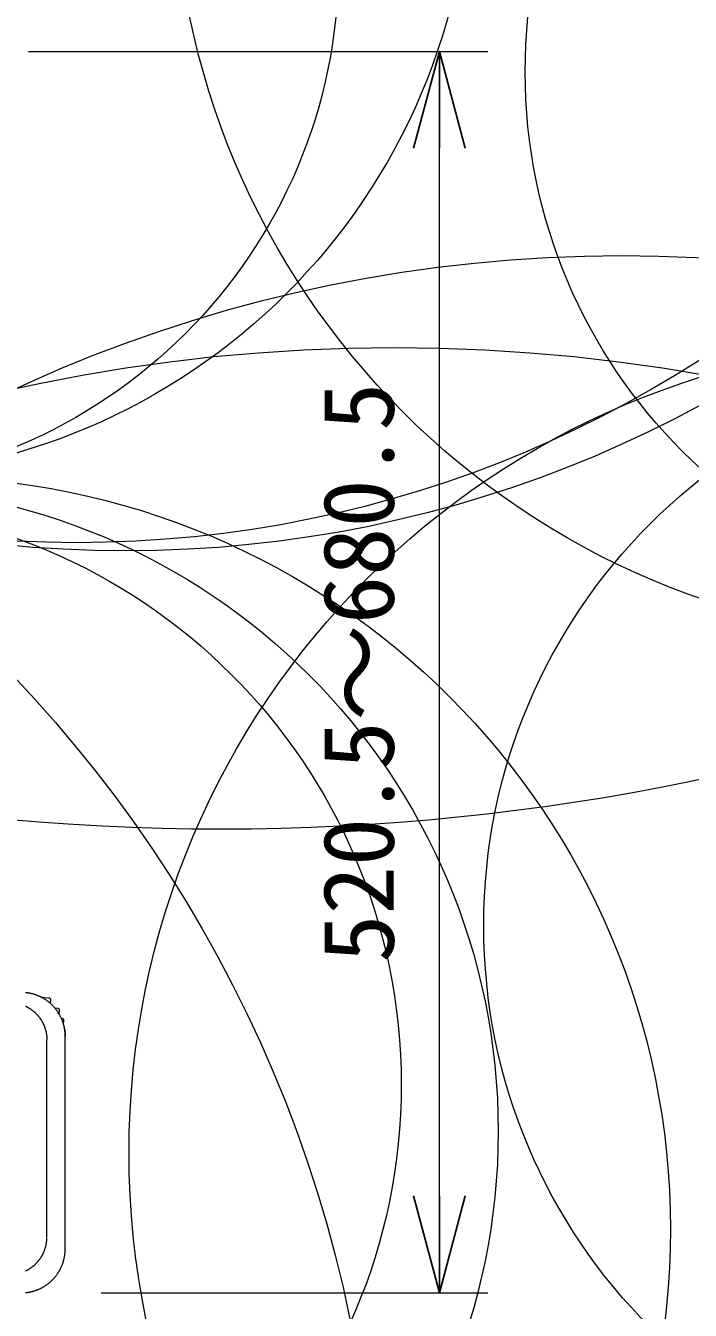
# Model space of a CAD drawing. Units: millimetres, scale not verified. Extents: x -71 to 63, y -56 to 144.
# Drawn here: x -12.58 to 4.56, y 12.08 to 45.22 of the extents above; entities that cross this region are included whole.
import ezdxf
from ezdxf.enums import TextEntityAlignment as Align

# ---------------------------------------------------------------- set-up
doc = ezdxf.new("R2010")
doc.units = ezdxf.units.MM
doc.header["$LTSCALE"] = 0.125
doc.layers.add('0-0_0', color=7, linetype='Continuous')
doc.layers.add('0-4_SUNPO', color=3, linetype='Continuous', lineweight=18)
doc.layers.add('0-5_GAIKEI', color=1, linetype='Continuous', lineweight=18)
doc.styles.add('ＭＳ ゴシック', font='')
doc.styles.get('ＭＳ ゴシック').set_extended_font_data('MS Gothic')

# ---------------------------------------------------------------- blocks, each defined once
blk = doc.blocks.new('_Open30')
at = {"layer": '0-0_0'}
blk.add_line((0, 0), (-1, 0), dxfattribs=at)
blk.add_lwpolyline([(-1, 0.26795), (0, 0), (-1, -0.26795)], dxfattribs=at)
blk = doc.blocks.new('D1')
at = {"layer": '0-4_SUNPO'}
for p, q in [((180.9869, 106.0587), (192.8376, 106.0587)), ((191.5876, 76.5352), (191.5876, 103.5587)), ((182.867, 74.0352), (192.8376, 74.0352))]:
    blk.add_line(p, q, dxfattribs=at)
at = {"layer": '0-4_SUNPO', "xscale": 2.5, "yscale": 2.5}
for p, rotation in [((191.5876, 106.0587), 90), ((191.5876, 74.0352), 270)]:
    blk.add_blockref('_Open30', p, dxfattribs=dict(at, rotation=rotation))
at = {"layer": '0-4_SUNPO', "color": 7, "style": 'ＭＳ ゴシック'}
blk.add_text('520.5～680.5', height=1.833, rotation=90, dxfattribs=at).set_placement((190.9626, 82.5469), align=Align.BOTTOM_LEFT)

msp = doc.modelspace()

# ---------------------------------------------------------------- linework, layer by layer
at = {"layer": '0-5_GAIKEI'}
for p, q in [((-12.1631, 20.1523), (-12.1752, 20.1587)), ((-12.151, 20.1459), (-12.1631, 20.1523)), ((-12.058, 20.0891), (-12.0693, 20.0967)), ((-12.0468, 20.0814), (-12.058, 20.0891)), ((-12.0357, 20.0735), (-12.0468, 20.0814)), ((-11.9457, 20.0024), (-11.9712, 20.0238)), ((-11.5998, 19.4459), (-11.6035, 19.4594)), ((-12.033, 13.9666), (-12.033, 19.0599))]:
    msp.add_line(p, q, dxfattribs=at)
at = {"layer": '0-5_GAIKEI', "color": 7}
msp.add_line((-11.5607, 13.668), (-11.5607, 19.1489), dxfattribs=at)
for points in [[(-12.1752, 20.1587), (-12.1874, 20.1649), (-12.1997, 20.1709), (-12.212, 20.1768), (-12.2245, 20.1825), (-12.237, 20.1881), (-12.2496, 20.1936), (-12.2623, 20.1989), (-12.2751, 20.204), (-12.2879, 20.209), (-12.3009, 20.2139), (-12.3138, 20.2186), (-12.3269, 20.2231), (-12.3401, 20.2275), (-12.3533, 20.2317), (-12.3665, 20.2358), (-12.3799, 20.2397), (-12.3933, 20.2434), (-12.4068, 20.247), (-12.4203, 20.2504), (-12.4339, 20.2536), (-12.4476, 20.2567), (-12.4614, 20.2596), (-12.4752, 20.2624), (-12.489, 20.265), (-12.5029, 20.2674), (-12.5169, 20.2696), (-12.5309, 20.2717), (-12.545, 20.2736), (-12.5592, 20.2753), (-12.5734, 20.2768), (-12.5876, 20.2782)], [(-12.1787, 20.1599), (-11.9847, 20.1432), (-11.9819, 20.1429), (-11.9768, 20.142), (-11.9719, 20.1406), (-11.9672, 20.1388), (-11.9628, 20.1365), (-11.9587, 20.1338), (-11.9549, 20.1307), (-11.9514, 20.1273), (-11.9482, 20.1235), (-11.9454, 20.1195), (-11.9431, 20.1152), (-11.9411, 20.1106), (-11.9396, 20.1059), (-11.9386, 20.101), (-11.9381, 20.0959), (-11.9381, 20.0907), (-11.9383, 20.0885), (-11.9457, 20.0024)], [(-11.8297, 19.8842), (-11.8358, 19.8913), (-11.8447, 19.9016), (-11.8537, 19.9117), (-11.8629, 19.9217), (-11.8722, 19.9316), (-11.8816, 19.9414), (-11.8911, 19.951), (-11.9007, 19.9606), (-11.9104, 19.9701), (-11.9203, 19.9794), (-11.9302, 19.9886), (-11.9403, 19.9977), (-11.9457, 20.0024)], [(-11.8297, 19.8842), (-11.7585, 19.8784), (-11.7582, 19.8783), (-11.757, 19.8782), (-11.7545, 19.8778), (-11.752, 19.8774), (-11.7496, 19.8768), (-11.7472, 19.8761), (-11.7449, 19.8752), (-11.7426, 19.8743), (-11.7403, 19.8733), (-11.7381, 19.8721), (-11.736, 19.8708), (-11.734, 19.8695), (-11.732, 19.868), (-11.73, 19.8664), (-11.7282, 19.8647), (-11.7264, 19.8629), (-11.7231, 19.8591), (-11.7216, 19.8571), (-11.7202, 19.855), (-11.719, 19.8528), (-11.7178, 19.8507), (-11.7168, 19.8484), (-11.7158, 19.8461), (-11.715, 19.8438), (-11.7143, 19.8414), (-11.7138, 19.839), (-11.7133, 19.8366), (-11.713, 19.8341), (-11.7128, 19.8316), (-11.7127, 19.8291), (-11.7128, 19.8266), (-11.7129, 19.8254), (-11.7129, 19.8247), (-11.7129, 19.8244), (-11.7129, 19.8242), (-11.7129, 19.8242), (-11.7211, 19.732)], [(-11.659, 19.6125), (-11.6604, 19.6156), (-11.6661, 19.6281), (-11.672, 19.6405), (-11.678, 19.6529), (-11.6841, 19.6651), (-11.6904, 19.6773), (-11.6969, 19.6894), (-11.7035, 19.7014), (-11.7102, 19.7133), (-11.717, 19.7252), (-11.7211, 19.732)], [(-11.601, 19.4502), (-11.5916, 19.5605), (-11.5914, 19.5626), (-11.5914, 19.567), (-11.5918, 19.5713), (-11.5927, 19.5754), (-11.5939, 19.5794), (-11.5956, 19.5833), (-11.5976, 19.5869), (-11.5999, 19.5903), (-11.6026, 19.5935), (-11.6055, 19.5964), (-11.6088, 19.5991), (-11.6123, 19.6014), (-11.6161, 19.6033), (-11.62, 19.6049), (-11.6242, 19.6061), (-11.6285, 19.6069), (-11.6302, 19.6071), (-11.631, 19.6072), (-11.6324, 19.6075), (-11.6342, 19.6078), (-11.6365, 19.6083), (-11.6391, 19.6088), (-11.6419, 19.6093), (-11.6477, 19.6104), (-11.6505, 19.6109), (-11.6532, 19.6114), (-11.6556, 19.6119), (-11.6576, 19.6123), (-11.659, 19.6125)], [(-11.601, 19.4511), (-11.6009, 19.4508), (-11.596, 19.4315)], [(-11.596, 19.4315), (-11.5913, 19.4122), (-11.587, 19.3929), (-11.5831, 19.3737), (-11.5794, 19.3545), (-11.5761, 19.3353), (-11.5731, 19.3161), (-11.5705, 19.2969), (-11.5681, 19.2778), (-11.5661, 19.2586), (-11.5644, 19.2395), (-11.563, 19.2204), (-11.562, 19.2013), (-11.5612, 19.1822), (-11.5608, 19.1631), (-11.5608, 19.1535), (-11.5607, 19.1511), (-11.5607, 19.1499), (-11.5607, 19.1493), (-11.5607, 19.149), (-11.5607, 19.1489)], [(-11.5607, 19.1489), (-11.5608, 19.1636), (-11.5611, 19.1782), (-11.5616, 19.1928), (-11.5622, 19.2073), (-11.563, 19.2218), (-11.564, 19.2362), (-11.5652, 19.2506), (-11.5666, 19.2649), (-11.5681, 19.2791), (-11.5698, 19.2934), (-11.5717, 19.3075)], [(-11.5717, 13.5095), (-11.5698, 13.5236), (-11.5681, 13.5378), (-11.5666, 13.5521), (-11.5652, 13.5664), (-11.564, 13.5808), (-11.563, 13.5952), (-11.5622, 13.6097), (-11.5616, 13.6242), (-11.5611, 13.6388), (-11.5608, 13.6534), (-11.5607, 13.668)], [(-11.7688, 13.0116), (-11.761, 13.0228), (-11.7534, 13.034), (-11.7458, 13.0454), (-11.7384, 13.0568), (-11.7312, 13.0684), (-11.724, 13.08), (-11.717, 13.0918), (-11.7102, 13.1036), (-11.7035, 13.1155), (-11.6969, 13.1275), (-11.6904, 13.1396), (-11.6841, 13.1518), (-11.678, 13.1641), (-11.672, 13.1764), (-11.6661, 13.1888), (-11.6604, 13.2014), (-11.6548, 13.214), (-11.6494, 13.2266), (-11.6441, 13.2394), (-11.639, 13.2522), (-11.634, 13.2652), (-11.6292, 13.2781), (-11.6245, 13.2912), (-11.62, 13.3043), (-11.6156, 13.3176), (-11.6115, 13.3308), (-11.6074, 13.3442), (-11.6035, 13.3576), (-11.5998, 13.3711), (-11.5963, 13.3846), (-11.5929, 13.3983), (-11.5896, 13.4119), (-11.5866, 13.4257), (-11.5837, 13.4395), (-11.5809, 13.4534), (-11.5784, 13.4673), (-11.576, 13.4813), (-11.5737, 13.4954), (-11.5717, 13.5095)], [(-12.1631, 12.6645), (-12.151, 12.6709), (-12.1391, 12.6775), (-12.1272, 12.6843), (-12.1155, 12.6912), (-12.1038, 12.6982), (-12.0922, 12.7054), (-12.0807, 12.7127), (-12.0693, 12.7202), (-12.058, 12.7277), (-12.0468, 12.7354), (-12.0357, 12.7433), (-12.0247, 12.7512), (-12.0138, 12.7593), (-12.003, 12.7676), (-11.9923, 12.7759), (-11.9817, 12.7844), (-11.9712, 12.793), (-11.9608, 12.8017), (-11.9505, 12.8106), (-11.9403, 12.8196), (-11.9303, 12.8287), (-11.9203, 12.8379), (-11.9105, 12.8472), (-11.9007, 12.8566), (-11.8911, 12.8662), (-11.8816, 12.8759), (-11.8722, 12.8857), (-11.8629, 12.8956), (-11.8538, 12.9056), (-11.8447, 12.9157), (-11.8358, 12.9259), (-11.827, 12.9363), (-11.8183, 12.9467), (-11.8097, 12.9573), (-11.8013, 12.9679), (-11.793, 12.9787), (-11.7848, 12.9896), (-11.7768, 13.0005), (-11.7688, 13.0116)], [(-12.5876, 12.5386), (-12.5734, 12.5399), (-12.5592, 12.5415), (-12.545, 12.5432), (-12.5309, 12.5451), (-12.5169, 12.5471), (-12.5029, 12.5494), (-12.489, 12.5518), (-12.4752, 12.5544), (-12.4614, 12.5571), (-12.4476, 12.56), (-12.4339, 12.5631), (-12.4203, 12.5664), (-12.4068, 12.5698), (-12.3933, 12.5733), (-12.3799, 12.5771), (-12.3665, 12.581), (-12.3533, 12.5851), (-12.3401, 12.5893), (-12.3269, 12.5937), (-12.3138, 12.5982), (-12.3009, 12.6029), (-12.2879, 12.6077), (-12.2751, 12.6127), (-12.2623, 12.6179), (-12.2496, 12.6232), (-12.237, 12.6286), (-12.2245, 12.6342), (-12.212, 12.64), (-12.1997, 12.6459), (-12.1874, 12.6519), (-12.1752, 12.6581), (-12.1631, 12.6645)]]:
    msp.add_lwpolyline(points, dxfattribs=at)
at = {"layer": '0-5_GAIKEI'}
for points in [[(-12.5869, 19.9302), (-12.5764, 19.9252), (-12.5659, 19.9201), (-12.5556, 19.9148), (-12.5453, 19.9095)], [(-12.5453, 19.9095), (-12.535, 19.904), (-12.5249, 19.8984), (-12.5148, 19.8927), (-12.5048, 19.8868), (-12.4949, 19.8809), (-12.485, 19.8748), (-12.4752, 19.8686), (-12.4656, 19.8623), (-12.4559, 19.8559), (-12.4464, 19.8494), (-12.437, 19.8428), (-12.4276, 19.836), (-12.4183, 19.8292), (-12.4091, 19.8222), (-12.4, 19.8151), (-12.391, 19.808), (-12.3821, 19.8007), (-12.3733, 19.7933), (-12.3645, 19.7858), (-12.3559, 19.7782), (-12.3473, 19.7705), (-12.3388, 19.7627), (-12.3304, 19.7548), (-12.3222, 19.7468), (-12.314, 19.7387), (-12.3059, 19.7305), (-12.2979, 19.7222), (-12.29, 19.7139), (-12.2822, 19.7054), (-12.2745, 19.6968), (-12.2669, 19.6881), (-12.2594, 19.6794), (-12.2521, 19.6706), (-12.2448, 19.6616), (-12.2376, 19.6526), (-12.2305, 19.6435), (-12.2236, 19.6343), (-12.2167, 19.625), (-12.21, 19.6156)], [(-12.1272, 20.1325), (-12.1391, 20.1392), (-12.151, 20.1459)], [(-12.0693, 20.0967), (-12.0807, 20.1041), (-12.0922, 20.1114), (-12.1038, 20.1186), (-12.1155, 20.1256), (-12.1272, 20.1325)], [(-11.9712, 20.0238), (-11.9817, 20.0324), (-11.9923, 20.0409), (-12.003, 20.0493), (-12.0138, 20.0575), (-12.0247, 20.0656), (-12.0357, 20.0735)], [(-11.7211, 19.732), (-11.7384, 19.7601), (-11.7458, 19.7715), (-11.7534, 19.7829), (-11.761, 19.7941), (-11.7688, 19.8053), (-11.7768, 19.8164), (-11.7848, 19.8273), (-11.793, 19.8382), (-11.8013, 19.849), (-11.8097, 19.8596), (-11.8183, 19.8702), (-11.8297, 19.8842)], [(-12.21, 19.6156), (-12.2034, 19.6062), (-12.1968, 19.5967), (-12.1904, 19.587), (-12.1841, 19.5773), (-12.1779, 19.5676), (-12.1719, 19.5577), (-12.1659, 19.5478), (-12.1601, 19.5378), (-12.1544, 19.5277), (-12.1488, 19.5175), (-12.1433, 19.5073), (-12.1379, 19.4969), (-12.1327, 19.4866), (-12.1276, 19.4761), (-12.1226, 19.4656), (-12.1177, 19.455), (-12.113, 19.4443), (-12.1084, 19.4336), (-12.1039, 19.4228), (-12.0995, 19.4119), (-12.0953, 19.401), (-12.0912, 19.39), (-12.0872, 19.3789), (-12.0834, 19.3678), (-12.0797, 19.3566), (-12.0761, 19.3454), (-12.0727, 19.3341), (-12.0694, 19.3227), (-12.0662, 19.3113), (-12.0632, 19.2998), (-12.0603, 19.2883), (-12.0576, 19.2767), (-12.0549, 19.2651), (-12.0525, 19.2534), (-12.0502, 19.2416), (-12.048, 19.2298), (-12.0459, 19.218), (-12.044, 19.2061), (-12.0423, 19.1941)], [(-11.601, 19.4505), (-11.6074, 19.4728), (-11.6115, 19.4861), (-11.6156, 19.4994), (-11.62, 19.5126), (-11.6245, 19.5258), (-11.6292, 19.5388), (-11.634, 19.5518), (-11.639, 19.5647), (-11.6441, 19.5775), (-11.6494, 19.5903), (-11.6589, 19.6125)], [(-11.5717, 19.3075), (-11.5737, 19.3216), (-11.576, 19.3357), (-11.5784, 19.3497), (-11.5809, 19.3636), (-11.5837, 19.3775), (-11.5866, 19.3913), (-11.5896, 19.405), (-11.5929, 19.4187), (-11.5963, 19.4323), (-11.5998, 19.4459)], [(-12.0423, 19.1941), (-12.0407, 19.1821), (-12.0392, 19.1701), (-12.0379, 19.158), (-12.0368, 19.1459), (-12.0358, 19.1337), (-12.0349, 19.1215), (-12.0342, 19.1093), (-12.0337, 19.097), (-12.0333, 19.0846), (-12.0331, 19.0723), (-12.033, 19.0599)], [(-12.0423, 13.8322), (-12.0407, 13.8442), (-12.0392, 13.8563), (-12.0379, 13.8684), (-12.0368, 13.8805), (-12.0358, 13.8927), (-12.0349, 13.9049), (-12.0342, 13.9171), (-12.0337, 13.9294), (-12.0333, 13.9418), (-12.0331, 13.9541)], [(-12.21, 13.4107), (-12.2034, 13.4202), (-12.1968, 13.4297), (-12.1904, 13.4393), (-12.1841, 13.449), (-12.1779, 13.4588), (-12.1719, 13.4686), (-12.1659, 13.4786), (-12.1601, 13.4886), (-12.1544, 13.4987), (-12.1488, 13.5089), (-12.1433, 13.5191), (-12.1379, 13.5294), (-12.1327, 13.5398), (-12.1276, 13.5502), (-12.1226, 13.5608), (-12.1177, 13.5714), (-12.113, 13.582), (-12.1084, 13.5928), (-12.1039, 13.6036), (-12.0995, 13.6144), (-12.0953, 13.6254), (-12.0912, 13.6364), (-12.0872, 13.6474), (-12.0834, 13.6586), (-12.0797, 13.6697), (-12.0761, 13.681), (-12.0727, 13.6923), (-12.0694, 13.7037), (-12.0662, 13.7151), (-12.0632, 13.7266), (-12.0603, 13.7381), (-12.0576, 13.7497), (-12.0549, 13.7613), (-12.0525, 13.773), (-12.0502, 13.7848), (-12.048, 13.7966), (-12.0459, 13.8084), (-12.044, 13.8203), (-12.0423, 13.8322)], [(-12.5453, 13.1169), (-12.535, 13.1224), (-12.5249, 13.128), (-12.5148, 13.1337), (-12.5048, 13.1395), (-12.4949, 13.1455), (-12.485, 13.1516), (-12.4752, 13.1577), (-12.4656, 13.164), (-12.4559, 13.1704), (-12.4464, 13.177), (-12.437, 13.1836), (-12.4276, 13.1903), (-12.4183, 13.1972), (-12.4091, 13.2042), (-12.4, 13.2112), (-12.391, 13.2184), (-12.3821, 13.2257), (-12.3733, 13.2331), (-12.3645, 13.2406), (-12.3559, 13.2482), (-12.3473, 13.2559), (-12.3388, 13.2637), (-12.3304, 13.2716), (-12.3222, 13.2795), (-12.314, 13.2876), (-12.3059, 13.2958), (-12.2979, 13.3041), (-12.29, 13.3125), (-12.2822, 13.321), (-12.2745, 13.3295), (-12.2669, 13.3382), (-12.2594, 13.347), (-12.2521, 13.3558), (-12.2448, 13.3647), (-12.2376, 13.3738), (-12.2305, 13.3829), (-12.2236, 13.3921), (-12.2167, 13.4013), (-12.21, 13.4107)], [(-12.5869, 13.0962), (-12.5764, 13.1012), (-12.5659, 13.1063), (-12.5556, 13.1115), (-12.5453, 13.1169)]]:
    msp.add_lwpolyline(points, dxfattribs=at)
for centre, radius in [((-7.5294, 84.1155), 59.6214), ((-10.0029, 62.7845), 31.1097), ((-11.2681, 61.634), 29.7486), ((11.4519, 49.5453), 20.2158), ((-17.3189, 49.7815), 16.2164), ((-17.9941, 46.8161), 13.4835), ((14.1528, 44.0312), 13.8489), ((2.7905, 2.0779), 37.2143), ((-37.4973, 5.0116), 33.9726), ((-3.0761, -8.5288), 45.4484), ((11.0389, 16.1406), 20.9533), ((13.8915, 22.0082), 14.657), ((-15.3613, 14.1744), 19.4103), ((-17.0292, 16.7041), 16.6362), ((-17.8588, 17.9052), 14.9654)]:
    msp.add_circle(centre, radius, dxfattribs=at)

# ---------------------------------------------------------------- block references
at = {"layer": '0-4_SUNPO'}
msp.add_blockref('D1', (-193.4976, -61.4996), dxfattribs=at)

doc.saveas('drawing.dxf')
